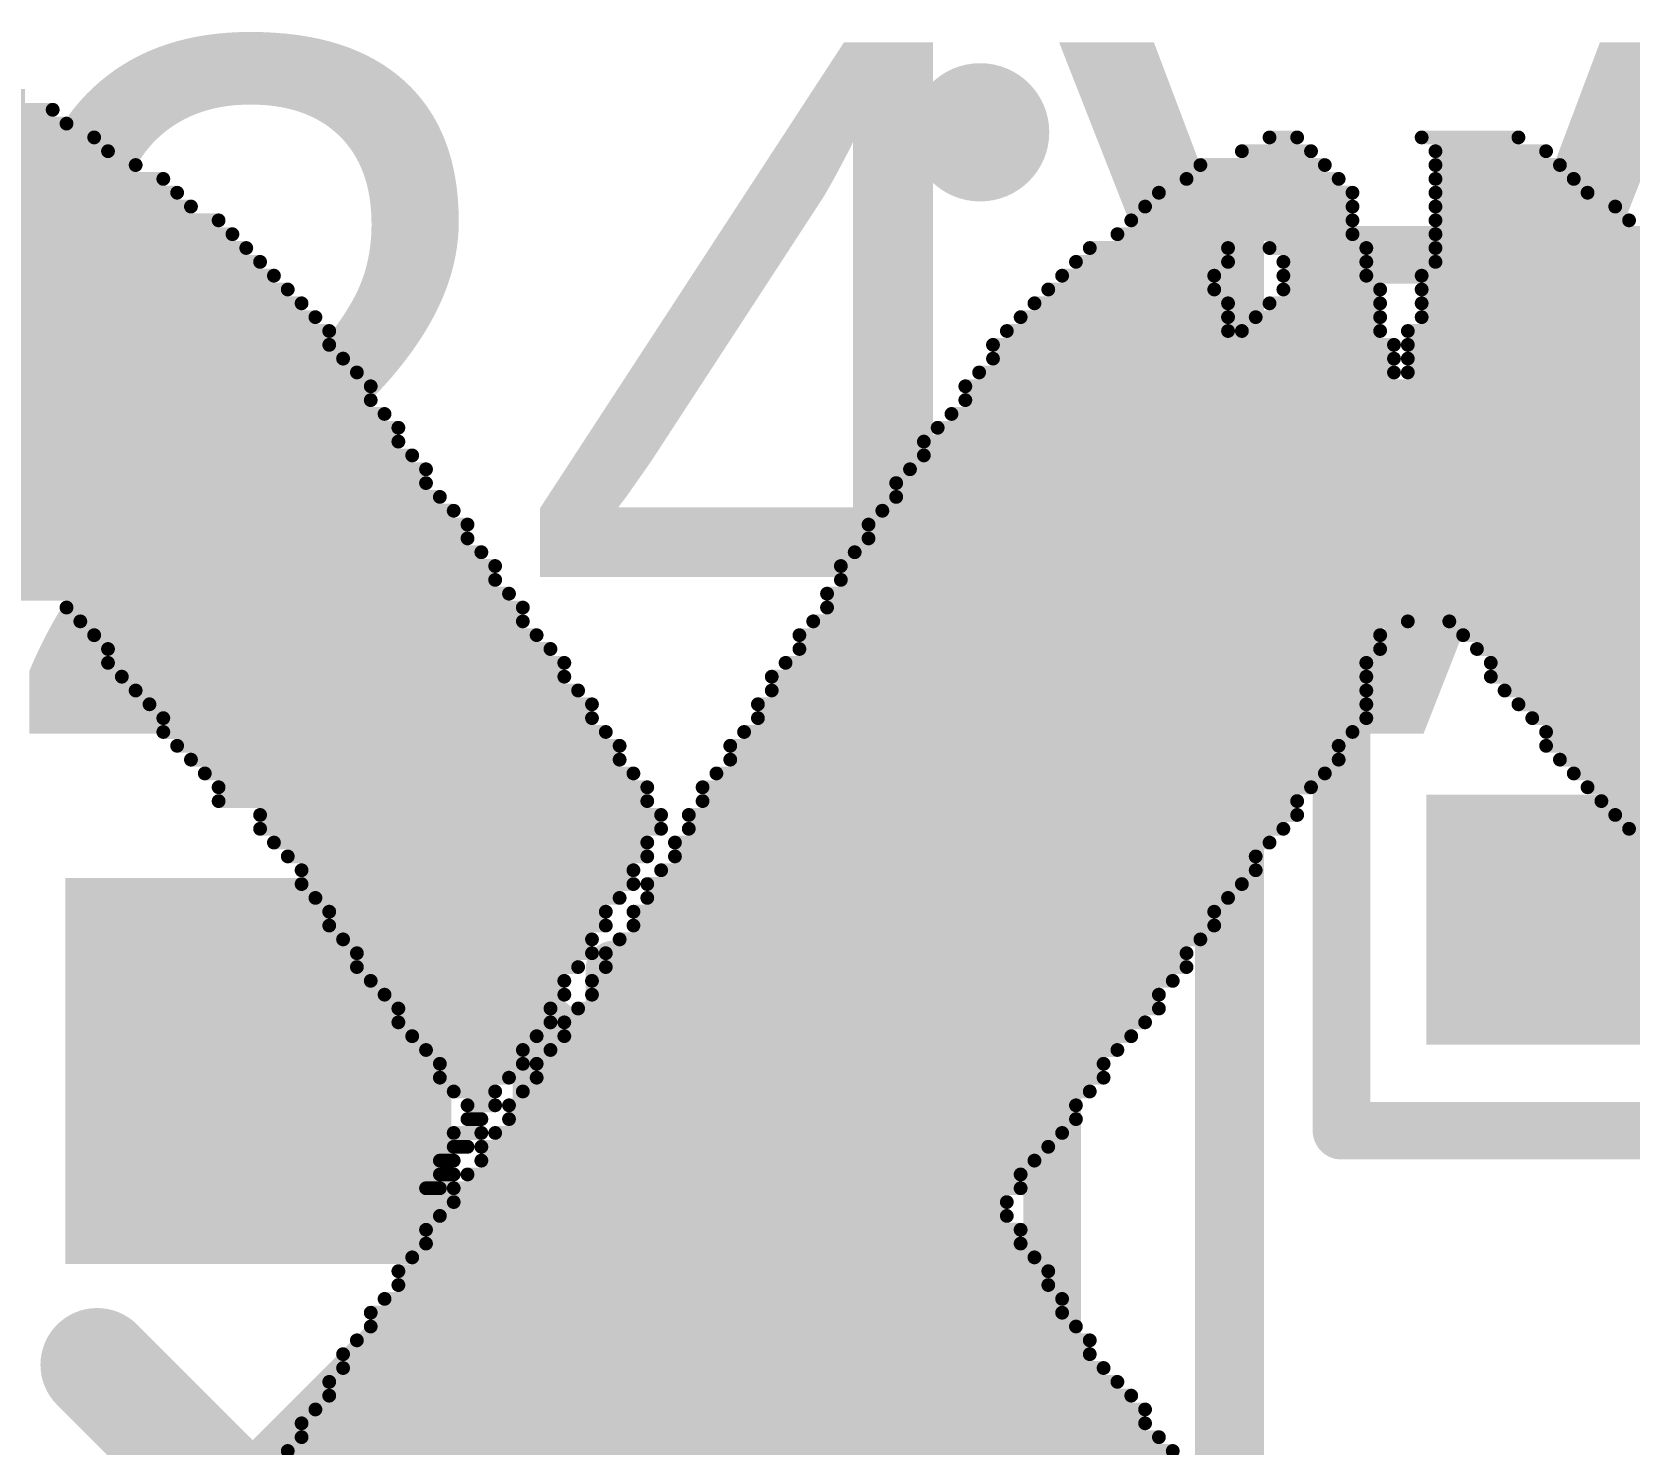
# Model space of a CAD drawing. Header units: millimetres. Extents: x -6 to 151, y -20 to 98.
# Drawn here: x 40.681 to 44.201, y 32.695 to 35.808 of the extents above; entities that cross this region are included whole.
import ezdxf

# ---------------------------------------------------------------- set-up
doc = ezdxf.new("R2010")
doc.units = ezdxf.units.MM
for name, color, linetype in [('BottomOverlay', 54, 'Continuous'), ('TopOverlay', 2, 'Continuous'), ('TopPaste', 8, 'Continuous'), ('TopSolder', 216, 'Continuous'), ('ViaHoleLayer', 16, 'Continuous')]:
    doc.layers.add(name, color=color, linetype=linetype)
doc.styles.add('Arial', font='arial.ttf', dxfattribs={"height": 0.2})

# ---------------------------------------------------------------- blocks, each defined once
blk = doc.blocks.new('RES0402_101')
at = {"layer": 'TopPaste'}
for points in [[(-0.75, -0.27), (-0.75, 0.27), (-0.25, 0.27), (-0.25, -0.27)], [(0.25, -0.27), (0.25, 0.27), (0.75, 0.27), (0.75, -0.27)]]:
    blk.add_hatch(color=8, dxfattribs=at).paths.add_polyline_path(points)
at = {"layer": 'TopSolder'}
for points in [[(-0.7754, -0.2954), (-0.7754, 0.2954), (-0.2246, 0.2954), (-0.2246, -0.2954)], [(0.2246, -0.2954), (0.2246, 0.2954), (0.7754, 0.2954), (0.7754, -0.2954)]]:
    blk.add_hatch(color=216, dxfattribs=at).paths.add_polyline_path(points)
at = {"layer": 'TopOverlay', "const_width": 0.127}
for points in [[(-0.9652, -0.4826), (-0.9652, 0.4826)], [(0.9652, 0.4826), (-0.9652, 0.4826)], [(0.9652, -0.4826), (0.9652, 0.4826)], [(0.9652, -0.4826), (-0.9652, -0.4826)]]:
    blk.add_lwpolyline(points, dxfattribs=at)
at = {"layer": 'TopOverlay', "const_width": 0.0635}
for points in [[(-0.997, 0.4826, 1), (-0.9335, 0.4826, 1)], [(-0.997, 0.4826, 1), (-0.9335, 0.4826, 1)], [(0.9335, 0.4826, 1), (0.997, 0.4826, 1)], [(0.9335, 0.4826, 1), (0.997, 0.4826, 1)], [(-0.997, -0.4826, 1), (-0.9335, -0.4826, 1)], [(-0.997, -0.4826, 1), (-0.9335, -0.4826, 1)], [(0.9335, -0.4826, 1), (0.997, -0.4826, 1)], [(0.9335, -0.4826, 1), (0.997, -0.4826, 1)]]:
    blk.add_lwpolyline(points, format="xyb", close=True, dxfattribs=at)
blk = doc.blocks.new('LED0603_134')
at = {"layer": 'TopPaste'}
for points in [[(0.4, 1.2), (0.4, 0.4), (-0.4, 0.4), (-0.4, 1.2)], [(-0.4, -1.2), (-0.4, -0.4), (0.4, -0.4), (0.4, -1.2)]]:
    blk.add_hatch(color=8, dxfattribs=at).paths.add_polyline_path(points)
at = {"layer": 'TopSolder'}
for points in [[(0.4254, 1.2254), (0.4254, 0.3746), (-0.4254, 0.3746), (-0.4254, 1.2254)], [(-0.4254, -1.2254), (-0.4254, -0.3746), (0.4254, -0.3746), (0.4254, -1.2254)]]:
    blk.add_hatch(color=216, dxfattribs=at).paths.add_polyline_path(points)
at = {"layer": 'TopOverlay'}
for points, const_width in [([(-0.635, 0.889), (-0.635, -0.889)], 0.15), ([(0.635, 0.889), (0.635, -0.889)], 0.15), ([(0.004, 0.1818), (-0.3556, -0.1778)], 0.25), ([(0.3556, -0.1524), (0.0214, 0.1818)], 0.25)]:
    blk.add_lwpolyline(points, dxfattribs=dict(at, const_width=const_width))
for points, const_width in [([(-0.6725, 0.889, 1), (-0.5975, 0.889, 1)], 0.075), ([(0.5975, 0.889, 1), (0.6725, 0.889, 1)], 0.075), ([(-0.0585, 0.1818, 1), (0.0665, 0.1818, 1)], 0.125), ([(-0.0411, 0.1818, 1), (0.0839, 0.1818, 1)], 0.125), ([(0.2931, -0.1524, 1), (0.4181, -0.1524, 1)], 0.125), ([(-0.4181, -0.1778, 1), (-0.2931, -0.1778, 1)], 0.125), ([(-0.6725, -0.889, 1), (-0.5975, -0.889, 1)], 0.075), ([(0.5975, -0.889, 1), (0.6725, -0.889, 1)], 0.075)]:
    blk.add_lwpolyline(points, format="xyb", close=True, dxfattribs=dict(at, const_width=const_width))
blk = doc.blocks.new('RES0402_175')
at = {"layer": 'TopPaste'}
for points in [[(-0.75, -0.27), (-0.75, 0.27), (-0.25, 0.27), (-0.25, -0.27)], [(0.25, -0.27), (0.25, 0.27), (0.75, 0.27), (0.75, -0.27)]]:
    blk.add_hatch(color=8, dxfattribs=at).paths.add_polyline_path(points)
at = {"layer": 'TopSolder'}
for points in [[(-0.7754, -0.2954), (-0.7754, 0.2954), (-0.2246, 0.2954), (-0.2246, -0.2954)], [(0.2246, -0.2954), (0.2246, 0.2954), (0.7754, 0.2954), (0.7754, -0.2954)]]:
    blk.add_hatch(color=216, dxfattribs=at).paths.add_polyline_path(points)
at = {"layer": 'TopOverlay', "const_width": 0.127}
for points in [[(0.9652, 0.4826), (-0.9652, 0.4826)], [(-0.9652, -0.4826), (-0.9652, 0.4826)], [(0.9652, -0.4826), (0.9652, 0.4826)], [(0.9652, -0.4826), (-0.9652, -0.4826)]]:
    blk.add_lwpolyline(points, dxfattribs=at)
at = {"layer": 'TopOverlay', "const_width": 0.0635}
for points in [[(-0.997, 0.4826, 1), (-0.9335, 0.4826, 1)], [(-0.997, 0.4826, 1), (-0.9335, 0.4826, 1)], [(0.9335, 0.4826, 1), (0.997, 0.4826, 1)], [(0.9335, 0.4826, 1), (0.997, 0.4826, 1)], [(-0.997, -0.4826, 1), (-0.9335, -0.4826, 1)], [(-0.997, -0.4826, 1), (-0.9335, -0.4826, 1)], [(0.9335, -0.4826, 1), (0.997, -0.4826, 1)], [(0.9335, -0.4826, 1), (0.997, -0.4826, 1)]]:
    blk.add_lwpolyline(points, format="xyb", close=True, dxfattribs=at)

msp = doc.modelspace()

# ---------------------------------------------------------------- hatches: boundary and pattern name
at = {"layer": 'ViaHoleLayer'}
h = msp.add_hatch(color=16, dxfattribs=at)
edge = h.paths.add_edge_path()
edge.add_arc((42.7707, 35.5865), 0.1524, 0, 360)

# ---------------------------------------------------------------- linework, layer by layer
at = {"layer": 'BottomOverlay', "const_width": 0.0305}
for points in [[(40.5435, 35.6667), (40.6654, 35.6667)], [(40.574, 35.6362), (40.7264, 35.6362)], [(40.574, 35.6057), (40.7568, 35.6057)], [(40.6044, 35.5752), (40.8178, 35.5752)], [(40.6044, 35.5448), (40.8483, 35.5448)], [(43.3476, 35.5448), (43.5, 35.5448)], [(43.4086, 35.5752), (43.4696, 35.5752)], [(43.7439, 35.5752), (43.9572, 35.5752)], [(43.7744, 35.5448), (44.0182, 35.5448)], [(40.6349, 35.5143), (40.9092, 35.5143)], [(43.2562, 35.5143), (43.5305, 35.5143)], [(43.7744, 35.5143), (44.0487, 35.5143)], [(40.6349, 35.4838), (40.9702, 35.4838)], [(43.2257, 35.4838), (43.561, 35.4838)], [(43.7744, 35.4838), (44.0792, 35.4838)], [(40.4216, 35.4533), (41.0007, 35.4533)], [(43.1648, 35.4533), (43.5915, 35.4533)], [(43.7744, 35.4533), (44.1096, 35.4533)], [(40.4216, 35.4228), (41.0312, 35.4228)], [(43.1343, 35.4228), (43.5915, 35.4228)], [(43.7744, 35.4228), (44.1706, 35.4228)], [(40.3911, 35.3924), (41.0921, 35.3924)], [(43.1038, 35.3924), (43.5915, 35.3924)], [(43.7744, 35.3924), (44.2011, 35.3924)], [(40.0253, 35.3314), (41.1531, 35.3314)], [(40.3911, 35.3619), (41.1226, 35.3619)], [(43.0124, 35.3314), (43.3172, 35.3314)], [(43.0733, 35.3619), (43.5915, 35.3619)], [(43.4086, 35.3314), (43.622, 35.3314)], [(43.7744, 35.3619), (44.2316, 35.3619)], [(43.7744, 35.3314), (44.262, 35.3314)], [(40.0253, 35.3009), (41.1836, 35.3009)], [(42.9819, 35.3009), (43.3172, 35.3009)], [(43.4391, 35.3009), (43.622, 35.3009)], [(43.7744, 35.3009), (44.2925, 35.3009)], [(39.9948, 35.2704), (41.214, 35.2704)], [(42.9514, 35.2704), (43.2867, 35.2704)], [(43.4391, 35.2704), (43.622, 35.2704)], [(43.7439, 35.2704), (44.323, 35.2704)], [(39.9948, 35.24), (41.2445, 35.24)], [(42.9209, 35.24), (43.2867, 35.24)], [(43.4391, 35.24), (43.6524, 35.24)], [(43.7439, 35.24), (44.3535, 35.24)], [(39.9644, 35.2095), (41.275, 35.2095)], [(42.8904, 35.2095), (43.3172, 35.2095)], [(43.4086, 35.2095), (43.6524, 35.2095)], [(43.7439, 35.2095), (44.384, 35.2095)], [(39.9644, 35.179), (41.3055, 35.179)], [(42.86, 35.179), (43.3172, 35.179)], [(43.3781, 35.179), (43.6524, 35.179)], [(43.7439, 35.179), (44.4144, 35.179)], [(39.9339, 35.1485), (41.336, 35.1485)], [(42.8295, 35.1485), (43.3172, 35.1485)], [(43.3476, 35.1485), (43.6524, 35.1485)], [(43.7134, 35.1485), (44.4449, 35.1485)], [(39.9034, 35.0876), (41.3664, 35.0876)], [(39.9339, 35.118), (41.336, 35.118)], [(42.799, 35.118), (43.6829, 35.118)], [(42.799, 35.0876), (43.6829, 35.0876)], [(43.7134, 35.118), (44.4449, 35.118)], [(43.7134, 35.0876), (44.4754, 35.0876)], [(39.9034, 35.0571), (41.3969, 35.0571)], [(42.7685, 35.0571), (43.6829, 35.0571)], [(43.7134, 35.0571), (44.5059, 35.0571)], [(39.9034, 35.0266), (41.4274, 35.0266)], [(42.738, 35.0266), (44.5364, 35.0266)], [(39.8729, 34.9961), (41.4274, 34.9961)], [(42.738, 34.9961), (44.5668, 34.9961)], [(39.8729, 34.9656), (41.4579, 34.9656)], [(42.7076, 34.9656), (44.5973, 34.9656)], [(39.8424, 34.9352), (41.4884, 34.9352)], [(42.6771, 34.9352), (44.6278, 34.9352)], [(39.812, 34.8742), (41.5188, 34.8742)], [(39.8424, 34.9047), (41.4884, 34.9047)], [(42.6466, 34.9047), (44.6583, 34.9047)], [(42.6466, 34.8742), (44.6888, 34.8742)], [(39.812, 34.8437), (41.5493, 34.8437)], [(42.6161, 34.8437), (44.7192, 34.8437)], [(39.7815, 34.8132), (41.5493, 34.8132)], [(42.5856, 34.8132), (44.7497, 34.8132)], [(39.7815, 34.7828), (41.5798, 34.7828)], [(42.5856, 34.7828), (44.7802, 34.7828)], [(39.7815, 34.7523), (41.6103, 34.7523)], [(42.5552, 34.7523), (44.8107, 34.7523)], [(39.751, 34.7218), (41.6408, 34.7218)], [(42.5247, 34.7218), (44.8412, 34.7218)], [(39.751, 34.6913), (41.6408, 34.6913)], [(42.5247, 34.6913), (44.8716, 34.6913)], [(39.7205, 34.6304), (41.7017, 34.6304)], [(39.751, 34.6608), (41.6712, 34.6608)], [(42.4637, 34.6304), (44.9326, 34.6304)], [(42.4942, 34.6608), (44.9021, 34.6608)], [(39.7205, 34.5999), (41.7017, 34.5999)], [(42.4637, 34.5999), (44.9631, 34.5999)], [(39.69, 34.5694), (41.7322, 34.5694)], [(42.4332, 34.5694), (44.9936, 34.5694)], [(40.7568, 34.5389), (41.7627, 34.5389)], [(42.4332, 34.5389), (45.024, 34.5389)], [(40.7873, 34.5084), (41.7627, 34.5084)], [(42.4028, 34.5084), (43.7134, 34.5084)], [(43.8048, 34.5084), (45.0545, 34.5084)], [(40.8178, 34.478), (41.7932, 34.478)], [(42.3723, 34.478), (43.6524, 34.478)], [(43.8353, 34.478), (45.085, 34.478)], [(40.8483, 34.4475), (41.8236, 34.4475)], [(40.8483, 34.417), (41.8541, 34.417)], [(42.3418, 34.417), (43.622, 34.417)], [(42.3723, 34.4475), (43.6524, 34.4475)], [(43.8658, 34.4475), (45.1155, 34.4475)], [(43.8963, 34.417), (45.146, 34.417)], [(40.8788, 34.3865), (41.8541, 34.3865)], [(42.3113, 34.3865), (43.622, 34.3865)], [(43.8963, 34.3865), (45.1764, 34.3865)], [(40.9092, 34.356), (41.8846, 34.356)], [(42.3113, 34.356), (43.622, 34.356)], [(43.9268, 34.356), (45.2069, 34.356)], [(40.9397, 34.3256), (41.9151, 34.3256)], [(42.2808, 34.3256), (43.622, 34.3256)], [(43.9572, 34.3256), (45.2374, 34.3256)], [(40.9702, 34.2951), (41.9151, 34.2951)], [(42.2808, 34.2951), (43.622, 34.2951)], [(43.9877, 34.2951), (45.2679, 34.2951)], [(40.9702, 34.2646), (41.9456, 34.2646)], [(42.2504, 34.2646), (43.5915, 34.2646)], [(44.0182, 34.2646), (45.2984, 34.2646)], [(41.0007, 34.2341), (41.976, 34.2341)], [(41.0312, 34.2036), (41.976, 34.2036)], [(42.2199, 34.2341), (43.561, 34.2341)], [(42.2199, 34.2036), (43.561, 34.2036)], [(44.0182, 34.2341), (45.2984, 34.2341)], [(44.0487, 34.2036), (45.3288, 34.2036)], [(41.0616, 34.1732), (42.0065, 34.1732)], [(42.1894, 34.1732), (43.5305, 34.1732)], [(44.0792, 34.1732), (45.3288, 34.1732)], [(41.0921, 34.1427), (42.037, 34.1427)], [(42.1589, 34.1427), (43.5, 34.1427)], [(44.1096, 34.1427), (45.2984, 34.1427)], [(41.0921, 34.1122), (42.037, 34.1122)], [(42.1589, 34.1122), (43.4696, 34.1122)], [(44.1401, 34.1122), (45.2984, 34.1122)], [(41.1836, 34.0817), (42.0675, 34.0817)], [(42.1284, 34.0817), (43.4696, 34.0817)], [(44.1706, 34.0817), (45.2984, 34.0817)], [(41.1836, 34.0512), (42.0675, 34.0512)], [(42.1284, 34.0512), (43.4391, 34.0512)], [(44.2011, 34.0512), (45.2984, 34.0512)], [(41.214, 34.0208), (42.037, 34.0208)], [(42.098, 34.0208), (43.4086, 34.0208)], [(41.2445, 33.9903), (42.037, 33.9903)], [(41.275, 33.9598), (42.0065, 33.9598)], [(42.0675, 33.9598), (43.3781, 33.9598)], [(42.098, 33.9903), (43.3781, 33.9903)], [(41.275, 33.9293), (42.0065, 33.9293)], [(42.037, 33.9293), (43.3476, 33.9293)], [(41.3055, 33.8988), (41.976, 33.8988)], [(42.037, 33.8988), (43.3172, 33.8988)], [(41.336, 33.8684), (41.9456, 33.8684)], [(42.0065, 33.8684), (43.2867, 33.8684)], [(41.336, 33.8379), (41.9456, 33.8379)], [(42.0065, 33.8379), (43.2867, 33.8379)], [(41.3664, 33.8074), (41.9151, 33.8074)], [(41.976, 33.8074), (43.2562, 33.8074)], [(41.3969, 33.7769), (41.9151, 33.7769)], [(41.3969, 33.7464), (41.8846, 33.7464)], [(41.9456, 33.7769), (43.2257, 33.7769)], [(41.9456, 33.7464), (43.2257, 33.7464)], [(41.4274, 33.716), (41.8541, 33.716)], [(41.9151, 33.716), (43.1952, 33.716)], [(41.4579, 33.6855), (41.8541, 33.6855)], [(41.9151, 33.6855), (43.1648, 33.6855)], [(41.4884, 33.655), (41.8236, 33.655)], [(41.8846, 33.655), (43.1648, 33.655)], [(41.4884, 33.6245), (41.8236, 33.6245)], [(41.8541, 33.6245), (43.1343, 33.6245)], [(41.5188, 33.594), (41.7932, 33.594)], [(41.8541, 33.594), (43.1038, 33.594)], [(41.5493, 33.5636), (41.7627, 33.5636)], [(41.8236, 33.5636), (43.0733, 33.5636)], [(41.5798, 33.5331), (41.7627, 33.5331)], [(41.5798, 33.5026), (41.7322, 33.5026)], [(41.7932, 33.5331), (43.0428, 33.5331)], [(41.7932, 33.5026), (43.0428, 33.5026)], [(41.6103, 33.4721), (41.7017, 33.4721)], [(41.7627, 33.4721), (43.0124, 33.4721)], [(41.6408, 33.4416), (41.7017, 33.4416)], [(41.7322, 33.4416), (42.9819, 33.4416)], [(41.6408, 33.4112), (41.6712, 33.4112)], [(41.7322, 33.4112), (42.9819, 33.4112)], [(41.6103, 33.3807), (41.6712, 33.3807)], [(41.7017, 33.3807), (42.9514, 33.3807)], [(41.6103, 33.3502), (41.6408, 33.3502)], [(41.6712, 33.3502), (42.9209, 33.3502)], [(41.5798, 33.3197), (41.6103, 33.3197)], [(41.5798, 33.2892), (41.6103, 33.2892)], [(41.6408, 33.2892), (42.86, 33.2892)], [(41.6712, 33.3197), (42.8904, 33.3197)], [(41.5493, 33.2588), (41.5798, 33.2588)], [(41.6103, 33.2588), (42.86, 33.2588)], [(41.6103, 33.2283), (42.8295, 33.2283)], [(41.5798, 33.1978), (42.8295, 33.1978)], [(41.5493, 33.1673), (42.86, 33.1673)], [(41.5493, 33.1368), (42.86, 33.1368)], [(41.5188, 33.1064), (42.8904, 33.1064)], [(41.4884, 33.0759), (42.9209, 33.0759)], [(41.4884, 33.0454), (42.9209, 33.0454)], [(41.4579, 33.0149), (42.9514, 33.0149)], [(41.4274, 32.9844), (42.9514, 32.9844)], [(41.4274, 32.954), (42.9819, 32.954)], [(41.3969, 32.9235), (43.0124, 32.9235)], [(41.3664, 32.893), (43.0124, 32.893)], [(41.336, 32.832), (43.0733, 32.832)], [(41.3664, 32.8625), (43.0428, 32.8625)], [(41.336, 32.8016), (43.1038, 32.8016)], [(41.3055, 32.7711), (43.1343, 32.7711)], [(41.275, 32.7406), (43.1343, 32.7406)], [(41.275, 32.7101), (43.1648, 32.7101)], [(41.2445, 32.6796), (43.1952, 32.6796)]]:
    msp.add_lwpolyline(points, dxfattribs=at)
at = {"layer": 'BottomOverlay', "const_width": 0.0152}
for points in [[(40.7187, 35.6362, 1), (40.734, 35.6362, 1)], [(40.7492, 35.6057, 1), (40.7645, 35.6057, 1)], [(40.8102, 35.5752, 1), (40.8254, 35.5752, 1)], [(40.8407, 35.5448, 1), (40.8559, 35.5448, 1)], [(43.34, 35.5448, 1), (43.3553, 35.5448, 1)], [(43.401, 35.5752, 1), (43.4162, 35.5752, 1)], [(43.4619, 35.5752, 1), (43.4772, 35.5752, 1)], [(43.4924, 35.5448, 1), (43.5077, 35.5448, 1)], [(43.7363, 35.5752, 1), (43.7515, 35.5752, 1)], [(43.7667, 35.5448, 1), (43.782, 35.5448, 1)], [(43.9496, 35.5752, 1), (43.9649, 35.5752, 1)], [(44.0106, 35.5448, 1), (44.0258, 35.5448, 1)], [(40.9016, 35.5143, 1), (40.9169, 35.5143, 1)], [(43.2486, 35.5143, 1), (43.2638, 35.5143, 1)], [(43.5229, 35.5143, 1), (43.5381, 35.5143, 1)], [(43.7667, 35.5143, 1), (43.782, 35.5143, 1)], [(44.0411, 35.5143, 1), (44.0563, 35.5143, 1)], [(40.9626, 35.4838, 1), (40.9778, 35.4838, 1)], [(43.2181, 35.4838, 1), (43.2333, 35.4838, 1)], [(43.5534, 35.4838, 1), (43.5686, 35.4838, 1)], [(43.7667, 35.4838, 1), (43.782, 35.4838, 1)], [(44.0715, 35.4838, 1), (44.0868, 35.4838, 1)], [(40.9931, 35.4533, 1), (41.0083, 35.4533, 1)], [(43.1571, 35.4533, 1), (43.1724, 35.4533, 1)], [(43.5839, 35.4533, 1), (43.5991, 35.4533, 1)], [(43.7667, 35.4533, 1), (43.782, 35.4533, 1)], [(44.102, 35.4533, 1), (44.1173, 35.4533, 1)], [(41.0235, 35.4228, 1), (41.0388, 35.4228, 1)], [(43.1267, 35.4228, 1), (43.1419, 35.4228, 1)], [(43.5839, 35.4228, 1), (43.5991, 35.4228, 1)], [(43.7667, 35.4228, 1), (43.782, 35.4228, 1)], [(44.163, 35.4228, 1), (44.1782, 35.4228, 1)], [(41.0845, 35.3924, 1), (41.0997, 35.3924, 1)], [(43.0962, 35.3924, 1), (43.1114, 35.3924, 1)], [(43.5839, 35.3924, 1), (43.5991, 35.3924, 1)], [(43.7667, 35.3924, 1), (43.782, 35.3924, 1)], [(44.1935, 35.3924, 1), (44.2087, 35.3924, 1)], [(41.115, 35.3619, 1), (41.1302, 35.3619, 1)], [(41.1455, 35.3314, 1), (41.1607, 35.3314, 1)], [(43.0047, 35.3314, 1), (43.02, 35.3314, 1)], [(43.0657, 35.3619, 1), (43.0809, 35.3619, 1)], [(43.3095, 35.3314, 1), (43.3248, 35.3314, 1)], [(43.401, 35.3314, 1), (43.4162, 35.3314, 1)], [(43.5839, 35.3619, 1), (43.5991, 35.3619, 1)], [(43.6143, 35.3314, 1), (43.6296, 35.3314, 1)], [(43.7667, 35.3619, 1), (43.782, 35.3619, 1)], [(43.7667, 35.3314, 1), (43.782, 35.3314, 1)], [(41.1759, 35.3009, 1), (41.1912, 35.3009, 1)], [(42.9743, 35.3009, 1), (42.9895, 35.3009, 1)], [(43.3095, 35.3009, 1), (43.3248, 35.3009, 1)], [(43.4315, 35.3009, 1), (43.4467, 35.3009, 1)], [(43.6143, 35.3009, 1), (43.6296, 35.3009, 1)], [(43.7667, 35.3009, 1), (43.782, 35.3009, 1)], [(41.2064, 35.2704, 1), (41.2217, 35.2704, 1)], [(42.9438, 35.2704, 1), (42.959, 35.2704, 1)], [(43.2791, 35.2704, 1), (43.2943, 35.2704, 1)], [(43.4315, 35.2704, 1), (43.4467, 35.2704, 1)], [(43.6143, 35.2704, 1), (43.6296, 35.2704, 1)], [(43.7363, 35.2704, 1), (43.7515, 35.2704, 1)], [(41.2369, 35.24, 1), (41.2521, 35.24, 1)], [(42.9133, 35.24, 1), (42.9285, 35.24, 1)], [(43.2791, 35.24, 1), (43.2943, 35.24, 1)], [(43.4315, 35.24, 1), (43.4467, 35.24, 1)], [(43.6448, 35.24, 1), (43.6601, 35.24, 1)], [(43.7363, 35.24, 1), (43.7515, 35.24, 1)], [(41.2674, 35.2095, 1), (41.2826, 35.2095, 1)], [(42.8828, 35.2095, 1), (42.8981, 35.2095, 1)], [(43.3095, 35.2095, 1), (43.3248, 35.2095, 1)], [(43.401, 35.2095, 1), (43.4162, 35.2095, 1)], [(43.6448, 35.2095, 1), (43.6601, 35.2095, 1)], [(43.7363, 35.2095, 1), (43.7515, 35.2095, 1)], [(41.2979, 35.179, 1), (41.3131, 35.179, 1)], [(42.8523, 35.179, 1), (42.8676, 35.179, 1)], [(43.3095, 35.179, 1), (43.3248, 35.179, 1)], [(43.3705, 35.179, 1), (43.3857, 35.179, 1)], [(43.6448, 35.179, 1), (43.6601, 35.179, 1)], [(43.7363, 35.179, 1), (43.7515, 35.179, 1)], [(41.3283, 35.1485, 1), (41.3436, 35.1485, 1)], [(42.8219, 35.1485, 1), (42.8371, 35.1485, 1)], [(43.3095, 35.1485, 1), (43.3248, 35.1485, 1)], [(43.34, 35.1485, 1), (43.3553, 35.1485, 1)], [(43.6448, 35.1485, 1), (43.6601, 35.1485, 1)], [(43.7058, 35.1485, 1), (43.721, 35.1485, 1)], [(41.3283, 35.118, 1), (41.3436, 35.118, 1)], [(41.3588, 35.0876, 1), (41.3741, 35.0876, 1)], [(42.7914, 35.118, 1), (42.8066, 35.118, 1)], [(42.7914, 35.0876, 1), (42.8066, 35.0876, 1)], [(43.6753, 35.118, 1), (43.6905, 35.118, 1)], [(43.6753, 35.0876, 1), (43.6905, 35.0876, 1)], [(43.7058, 35.118, 1), (43.721, 35.118, 1)], [(43.7058, 35.0876, 1), (43.721, 35.0876, 1)], [(41.3893, 35.0571, 1), (41.4045, 35.0571, 1)], [(42.7609, 35.0571, 1), (42.7761, 35.0571, 1)], [(43.6753, 35.0571, 1), (43.6905, 35.0571, 1)], [(43.7058, 35.0571, 1), (43.721, 35.0571, 1)], [(41.4198, 35.0266, 1), (41.435, 35.0266, 1)], [(42.7304, 35.0266, 1), (42.7457, 35.0266, 1)], [(41.4198, 34.9961, 1), (41.435, 34.9961, 1)], [(42.7304, 34.9961, 1), (42.7457, 34.9961, 1)], [(41.4503, 34.9656, 1), (41.4655, 34.9656, 1)], [(42.6999, 34.9656, 1), (42.7152, 34.9656, 1)], [(41.4807, 34.9352, 1), (41.496, 34.9352, 1)], [(42.6695, 34.9352, 1), (42.6847, 34.9352, 1)], [(41.4807, 34.9047, 1), (41.496, 34.9047, 1)], [(41.5112, 34.8742, 1), (41.5265, 34.8742, 1)], [(42.639, 34.9047, 1), (42.6542, 34.9047, 1)], [(42.639, 34.8742, 1), (42.6542, 34.8742, 1)], [(41.5417, 34.8437, 1), (41.5569, 34.8437, 1)], [(42.6085, 34.8437, 1), (42.6237, 34.8437, 1)], [(41.5417, 34.8132, 1), (41.5569, 34.8132, 1)], [(42.578, 34.8132, 1), (42.5933, 34.8132, 1)], [(41.5722, 34.7828, 1), (41.5874, 34.7828, 1)], [(42.578, 34.7828, 1), (42.5933, 34.7828, 1)], [(41.6027, 34.7523, 1), (41.6179, 34.7523, 1)], [(42.5475, 34.7523, 1), (42.5628, 34.7523, 1)], [(41.6331, 34.7218, 1), (41.6484, 34.7218, 1)], [(42.5171, 34.7218, 1), (42.5323, 34.7218, 1)], [(41.6331, 34.6913, 1), (41.6484, 34.6913, 1)], [(42.5171, 34.6913, 1), (42.5323, 34.6913, 1)], [(41.6636, 34.6608, 1), (41.6789, 34.6608, 1)], [(41.6941, 34.6304, 1), (41.7093, 34.6304, 1)], [(42.4561, 34.6304, 1), (42.4713, 34.6304, 1)], [(42.4866, 34.6608, 1), (42.5018, 34.6608, 1)], [(41.6941, 34.5999, 1), (41.7093, 34.5999, 1)], [(42.4561, 34.5999, 1), (42.4713, 34.5999, 1)], [(41.7246, 34.5694, 1), (41.7398, 34.5694, 1)], [(42.4256, 34.5694, 1), (42.4409, 34.5694, 1)], [(40.7492, 34.5389, 1), (40.7645, 34.5389, 1)], [(41.7551, 34.5389, 1), (41.7703, 34.5389, 1)], [(42.4256, 34.5389, 1), (42.4409, 34.5389, 1)], [(40.7797, 34.5084, 1), (40.7949, 34.5084, 1)], [(41.7551, 34.5084, 1), (41.7703, 34.5084, 1)], [(42.3951, 34.5084, 1), (42.4104, 34.5084, 1)], [(43.7058, 34.5084, 1), (43.721, 34.5084, 1)], [(43.7972, 34.5084, 1), (43.8125, 34.5084, 1)], [(40.8102, 34.478, 1), (40.8254, 34.478, 1)], [(41.7855, 34.478, 1), (41.8008, 34.478, 1)], [(42.3647, 34.478, 1), (42.3799, 34.478, 1)], [(43.6448, 34.478, 1), (43.6601, 34.478, 1)], [(43.8277, 34.478, 1), (43.8429, 34.478, 1)], [(40.8407, 34.4475, 1), (40.8559, 34.4475, 1)], [(40.8407, 34.417, 1), (40.8559, 34.417, 1)], [(41.816, 34.4475, 1), (41.8313, 34.4475, 1)], [(41.8465, 34.417, 1), (41.8617, 34.417, 1)], [(42.3342, 34.417, 1), (42.3494, 34.417, 1)], [(42.3647, 34.4475, 1), (42.3799, 34.4475, 1)], [(43.6143, 34.417, 1), (43.6296, 34.417, 1)], [(43.6448, 34.4475, 1), (43.6601, 34.4475, 1)], [(43.8582, 34.4475, 1), (43.8734, 34.4475, 1)], [(43.8887, 34.417, 1), (43.9039, 34.417, 1)], [(40.8711, 34.3865, 1), (40.8864, 34.3865, 1)], [(41.8465, 34.3865, 1), (41.8617, 34.3865, 1)], [(42.3037, 34.3865, 1), (42.3189, 34.3865, 1)], [(43.6143, 34.3865, 1), (43.6296, 34.3865, 1)], [(43.8887, 34.3865, 1), (43.9039, 34.3865, 1)], [(40.9016, 34.356, 1), (40.9169, 34.356, 1)], [(41.877, 34.356, 1), (41.8922, 34.356, 1)], [(42.3037, 34.356, 1), (42.3189, 34.356, 1)], [(43.6143, 34.356, 1), (43.6296, 34.356, 1)], [(43.9191, 34.356, 1), (43.9344, 34.356, 1)], [(40.9321, 34.3256, 1), (40.9473, 34.3256, 1)], [(41.9075, 34.3256, 1), (41.9227, 34.3256, 1)], [(42.2732, 34.3256, 1), (42.2885, 34.3256, 1)], [(43.6143, 34.3256, 1), (43.6296, 34.3256, 1)], [(43.9496, 34.3256, 1), (43.9649, 34.3256, 1)], [(40.9626, 34.2951, 1), (40.9778, 34.2951, 1)], [(41.9075, 34.2951, 1), (41.9227, 34.2951, 1)], [(42.2732, 34.2951, 1), (42.2885, 34.2951, 1)], [(43.6143, 34.2951, 1), (43.6296, 34.2951, 1)], [(43.9801, 34.2951, 1), (43.9953, 34.2951, 1)], [(40.9626, 34.2646, 1), (40.9778, 34.2646, 1)], [(41.9379, 34.2646, 1), (41.9532, 34.2646, 1)], [(42.2427, 34.2646, 1), (42.258, 34.2646, 1)], [(43.5839, 34.2646, 1), (43.5991, 34.2646, 1)], [(44.0106, 34.2646, 1), (44.0258, 34.2646, 1)], [(40.9931, 34.2341, 1), (41.0083, 34.2341, 1)], [(41.0235, 34.2036, 1), (41.0388, 34.2036, 1)], [(41.9684, 34.2341, 1), (41.9837, 34.2341, 1)], [(41.9684, 34.2036, 1), (41.9837, 34.2036, 1)], [(42.2123, 34.2341, 1), (42.2275, 34.2341, 1)], [(42.2123, 34.2036, 1), (42.2275, 34.2036, 1)], [(43.5534, 34.2341, 1), (43.5686, 34.2341, 1)], [(43.5534, 34.2036, 1), (43.5686, 34.2036, 1)], [(44.0106, 34.2341, 1), (44.0258, 34.2341, 1)], [(44.0411, 34.2036, 1), (44.0563, 34.2036, 1)], [(41.054, 34.1732, 1), (41.0693, 34.1732, 1)], [(41.9989, 34.1732, 1), (42.0141, 34.1732, 1)], [(42.1818, 34.1732, 1), (42.197, 34.1732, 1)], [(43.5229, 34.1732, 1), (43.5381, 34.1732, 1)], [(44.0715, 34.1732, 1), (44.0868, 34.1732, 1)], [(41.0845, 34.1427, 1), (41.0997, 34.1427, 1)], [(42.0294, 34.1427, 1), (42.0446, 34.1427, 1)], [(42.1513, 34.1427, 1), (42.1665, 34.1427, 1)], [(43.4924, 34.1427, 1), (43.5077, 34.1427, 1)], [(44.102, 34.1427, 1), (44.1173, 34.1427, 1)], [(41.0845, 34.1122, 1), (41.0997, 34.1122, 1)], [(42.0294, 34.1122, 1), (42.0446, 34.1122, 1)], [(42.1513, 34.1122, 1), (42.1665, 34.1122, 1)], [(43.4619, 34.1122, 1), (43.4772, 34.1122, 1)], [(44.1325, 34.1122, 1), (44.1477, 34.1122, 1)], [(41.1759, 34.0817, 1), (41.1912, 34.0817, 1)], [(42.0599, 34.0817, 1), (42.0751, 34.0817, 1)], [(42.1208, 34.0817, 1), (42.1361, 34.0817, 1)], [(43.4619, 34.0817, 1), (43.4772, 34.0817, 1)], [(44.163, 34.0817, 1), (44.1782, 34.0817, 1)], [(41.1759, 34.0512, 1), (41.1912, 34.0512, 1)], [(42.0599, 34.0512, 1), (42.0751, 34.0512, 1)], [(42.1208, 34.0512, 1), (42.1361, 34.0512, 1)], [(43.4315, 34.0512, 1), (43.4467, 34.0512, 1)], [(44.1935, 34.0512, 1), (44.2087, 34.0512, 1)], [(41.2064, 34.0208, 1), (41.2217, 34.0208, 1)], [(42.0294, 34.0208, 1), (42.0446, 34.0208, 1)], [(42.0903, 34.0208, 1), (42.1056, 34.0208, 1)], [(43.401, 34.0208, 1), (43.4162, 34.0208, 1)], [(41.2369, 33.9903, 1), (41.2521, 33.9903, 1)], [(41.2674, 33.9598, 1), (41.2826, 33.9598, 1)], [(41.9989, 33.9598, 1), (42.0141, 33.9598, 1)], [(42.0294, 33.9903, 1), (42.0446, 33.9903, 1)], [(42.0599, 33.9598, 1), (42.0751, 33.9598, 1)], [(42.0903, 33.9903, 1), (42.1056, 33.9903, 1)], [(43.3705, 33.9903, 1), (43.3857, 33.9903, 1)], [(43.3705, 33.9598, 1), (43.3857, 33.9598, 1)], [(41.2674, 33.9293, 1), (41.2826, 33.9293, 1)], [(41.9989, 33.9293, 1), (42.0141, 33.9293, 1)], [(42.0294, 33.9293, 1), (42.0446, 33.9293, 1)], [(43.34, 33.9293, 1), (43.3553, 33.9293, 1)], [(41.2979, 33.8988, 1), (41.3131, 33.8988, 1)], [(41.9684, 33.8988, 1), (41.9837, 33.8988, 1)], [(42.0294, 33.8988, 1), (42.0446, 33.8988, 1)], [(43.3095, 33.8988, 1), (43.3248, 33.8988, 1)], [(41.3283, 33.8684, 1), (41.3436, 33.8684, 1)], [(41.9379, 33.8684, 1), (41.9532, 33.8684, 1)], [(41.9989, 33.8684, 1), (42.0141, 33.8684, 1)], [(43.2791, 33.8684, 1), (43.2943, 33.8684, 1)], [(41.3283, 33.8379, 1), (41.3436, 33.8379, 1)], [(41.9379, 33.8379, 1), (41.9532, 33.8379, 1)], [(41.9989, 33.8379, 1), (42.0141, 33.8379, 1)], [(43.2791, 33.8379, 1), (43.2943, 33.8379, 1)], [(41.3588, 33.8074, 1), (41.3741, 33.8074, 1)], [(41.9075, 33.8074, 1), (41.9227, 33.8074, 1)], [(41.9684, 33.8074, 1), (41.9837, 33.8074, 1)], [(43.2486, 33.8074, 1), (43.2638, 33.8074, 1)], [(41.3893, 33.7769, 1), (41.4045, 33.7769, 1)], [(41.3893, 33.7464, 1), (41.4045, 33.7464, 1)], [(41.877, 33.7464, 1), (41.8922, 33.7464, 1)], [(41.9075, 33.7769, 1), (41.9227, 33.7769, 1)], [(41.9379, 33.7769, 1), (41.9532, 33.7769, 1)], [(41.9379, 33.7464, 1), (41.9532, 33.7464, 1)], [(43.2181, 33.7769, 1), (43.2333, 33.7769, 1)], [(43.2181, 33.7464, 1), (43.2333, 33.7464, 1)], [(41.4198, 33.716, 1), (41.435, 33.716, 1)], [(41.8465, 33.716, 1), (41.8617, 33.716, 1)], [(41.9075, 33.716, 1), (41.9227, 33.716, 1)], [(43.1876, 33.716, 1), (43.2029, 33.716, 1)], [(41.4503, 33.6855, 1), (41.4655, 33.6855, 1)], [(41.8465, 33.6855, 1), (41.8617, 33.6855, 1)], [(41.9075, 33.6855, 1), (41.9227, 33.6855, 1)], [(43.1571, 33.6855, 1), (43.1724, 33.6855, 1)], [(41.4807, 33.655, 1), (41.496, 33.655, 1)], [(41.816, 33.655, 1), (41.8313, 33.655, 1)], [(41.877, 33.655, 1), (41.8922, 33.655, 1)], [(43.1571, 33.655, 1), (43.1724, 33.655, 1)], [(41.4807, 33.6245, 1), (41.496, 33.6245, 1)], [(41.816, 33.6245, 1), (41.8313, 33.6245, 1)], [(41.8465, 33.6245, 1), (41.8617, 33.6245, 1)], [(43.1267, 33.6245, 1), (43.1419, 33.6245, 1)], [(41.5112, 33.594, 1), (41.5265, 33.594, 1)], [(41.7855, 33.594, 1), (41.8008, 33.594, 1)], [(41.8465, 33.594, 1), (41.8617, 33.594, 1)], [(43.0962, 33.594, 1), (43.1114, 33.594, 1)], [(41.5417, 33.5636, 1), (41.5569, 33.5636, 1)], [(41.7551, 33.5636, 1), (41.7703, 33.5636, 1)], [(41.816, 33.5636, 1), (41.8313, 33.5636, 1)], [(43.0657, 33.5636, 1), (43.0809, 33.5636, 1)], [(41.5722, 33.5331, 1), (41.5874, 33.5331, 1)], [(41.5722, 33.5026, 1), (41.5874, 33.5026, 1)], [(41.7246, 33.5026, 1), (41.7398, 33.5026, 1)], [(41.7551, 33.5331, 1), (41.7703, 33.5331, 1)], [(41.7855, 33.5331, 1), (41.8008, 33.5331, 1)], [(41.7855, 33.5026, 1), (41.8008, 33.5026, 1)], [(43.0352, 33.5331, 1), (43.0505, 33.5331, 1)], [(43.0352, 33.5026, 1), (43.0505, 33.5026, 1)], [(41.6027, 33.4721, 1), (41.6179, 33.4721, 1)], [(41.6941, 33.4721, 1), (41.7093, 33.4721, 1)], [(41.7551, 33.4721, 1), (41.7703, 33.4721, 1)], [(43.0047, 33.4721, 1), (43.02, 33.4721, 1)], [(41.6331, 33.4416, 1), (41.6484, 33.4416, 1)], [(41.6941, 33.4416, 1), (41.7093, 33.4416, 1)], [(41.7246, 33.4416, 1), (41.7398, 33.4416, 1)], [(42.9743, 33.4416, 1), (42.9895, 33.4416, 1)], [(41.6331, 33.4112, 1), (41.6484, 33.4112, 1)], [(41.6636, 33.4112, 1), (41.6789, 33.4112, 1)], [(41.7246, 33.4112, 1), (41.7398, 33.4112, 1)], [(42.9743, 33.4112, 1), (42.9895, 33.4112, 1)], [(41.6027, 33.3807, 1), (41.6179, 33.3807, 1)], [(41.6636, 33.3807, 1), (41.6789, 33.3807, 1)], [(41.6941, 33.3807, 1), (41.7093, 33.3807, 1)], [(42.9438, 33.3807, 1), (42.959, 33.3807, 1)], [(41.6027, 33.3502, 1), (41.6179, 33.3502, 1)], [(41.6331, 33.3502, 1), (41.6484, 33.3502, 1)], [(41.6636, 33.3502, 1), (41.6789, 33.3502, 1)], [(42.9133, 33.3502, 1), (42.9285, 33.3502, 1)], [(41.5722, 33.3197, 1), (41.5874, 33.3197, 1)], [(41.5722, 33.2892, 1), (41.5874, 33.2892, 1)], [(41.6027, 33.3197, 1), (41.6179, 33.3197, 1)], [(41.6027, 33.2892, 1), (41.6179, 33.2892, 1)], [(41.6331, 33.2892, 1), (41.6484, 33.2892, 1)], [(41.6636, 33.3197, 1), (41.6789, 33.3197, 1)], [(42.8523, 33.2892, 1), (42.8676, 33.2892, 1)], [(42.8828, 33.3197, 1), (42.8981, 33.3197, 1)], [(41.5417, 33.2588, 1), (41.5569, 33.2588, 1)], [(41.5722, 33.2588, 1), (41.5874, 33.2588, 1)], [(41.6027, 33.2588, 1), (41.6179, 33.2588, 1)], [(42.8523, 33.2588, 1), (42.8676, 33.2588, 1)], [(41.6027, 33.2283, 1), (41.6179, 33.2283, 1)], [(42.8219, 33.2283, 1), (42.8371, 33.2283, 1)], [(41.5722, 33.1978, 1), (41.5874, 33.1978, 1)], [(42.8219, 33.1978, 1), (42.8371, 33.1978, 1)], [(41.5417, 33.1673, 1), (41.5569, 33.1673, 1)], [(42.8523, 33.1673, 1), (42.8676, 33.1673, 1)], [(41.5417, 33.1368, 1), (41.5569, 33.1368, 1)], [(42.8523, 33.1368, 1), (42.8676, 33.1368, 1)], [(41.5112, 33.1064, 1), (41.5265, 33.1064, 1)], [(42.8828, 33.1064, 1), (42.8981, 33.1064, 1)], [(41.4807, 33.0759, 1), (41.496, 33.0759, 1)], [(41.4807, 33.0454, 1), (41.496, 33.0454, 1)], [(42.9133, 33.0759, 1), (42.9285, 33.0759, 1)], [(42.9133, 33.0454, 1), (42.9285, 33.0454, 1)], [(41.4503, 33.0149, 1), (41.4655, 33.0149, 1)], [(42.9438, 33.0149, 1), (42.959, 33.0149, 1)], [(41.4198, 32.9844, 1), (41.435, 32.9844, 1)], [(42.9438, 32.9844, 1), (42.959, 32.9844, 1)], [(41.4198, 32.954, 1), (41.435, 32.954, 1)], [(42.9743, 32.954, 1), (42.9895, 32.954, 1)], [(41.3893, 32.9235, 1), (41.4045, 32.9235, 1)], [(43.0047, 32.9235, 1), (43.02, 32.9235, 1)], [(41.3588, 32.893, 1), (41.3741, 32.893, 1)], [(43.0047, 32.893, 1), (43.02, 32.893, 1)], [(41.3283, 32.832, 1), (41.3436, 32.832, 1)], [(41.3588, 32.8625, 1), (41.3741, 32.8625, 1)], [(43.0352, 32.8625, 1), (43.0505, 32.8625, 1)], [(43.0657, 32.832, 1), (43.0809, 32.832, 1)], [(41.3283, 32.8016, 1), (41.3436, 32.8016, 1)], [(43.0962, 32.8016, 1), (43.1114, 32.8016, 1)], [(41.2979, 32.7711, 1), (41.3131, 32.7711, 1)], [(43.1267, 32.7711, 1), (43.1419, 32.7711, 1)], [(41.2674, 32.7406, 1), (41.2826, 32.7406, 1)], [(43.1267, 32.7406, 1), (43.1419, 32.7406, 1)], [(41.2674, 32.7101, 1), (41.2826, 32.7101, 1)], [(43.1571, 32.7101, 1), (43.1724, 32.7101, 1)], [(41.2369, 32.6796, 1), (41.2521, 32.6796, 1)], [(43.1876, 32.6796, 1), (43.2029, 32.6796, 1)]]:
    msp.add_lwpolyline(points, format="xyb", close=True, dxfattribs=at)
at = {"layer": 'TopOverlay', "const_width": 0.1524}
msp.add_lwpolyline([(43.3203, 31.1261), (43.3203, 35.4441)], dxfattribs=at)
at = {"layer": 'TopOverlay', "const_width": 0.0762}
msp.add_lwpolyline([(43.2822, 35.4441, 1), (43.3584, 35.4441, 1)], format="xyb", close=True, dxfattribs=at)

# ---------------------------------------------------------------- block references
for name, p, rotation in [('RES0402_101', (44.0498, 34.3509), 270), ('LED0603_134', (41.18, 32.7173), 180), ('RES0402_175', (42.4471, 32.7761), 270)]:
    msp.add_blockref(name, p, dxfattribs=dict(rotation=rotation))

# ---------------------------------------------------------------- texts
at = {"layer": 'TopOverlay', "style": 'Arial'}
msp.add_text('24V', height=1.524, rotation=360, dxfattribs=at).set_placement((40.5675, 34.261))

doc.saveas('drawing.dxf')
